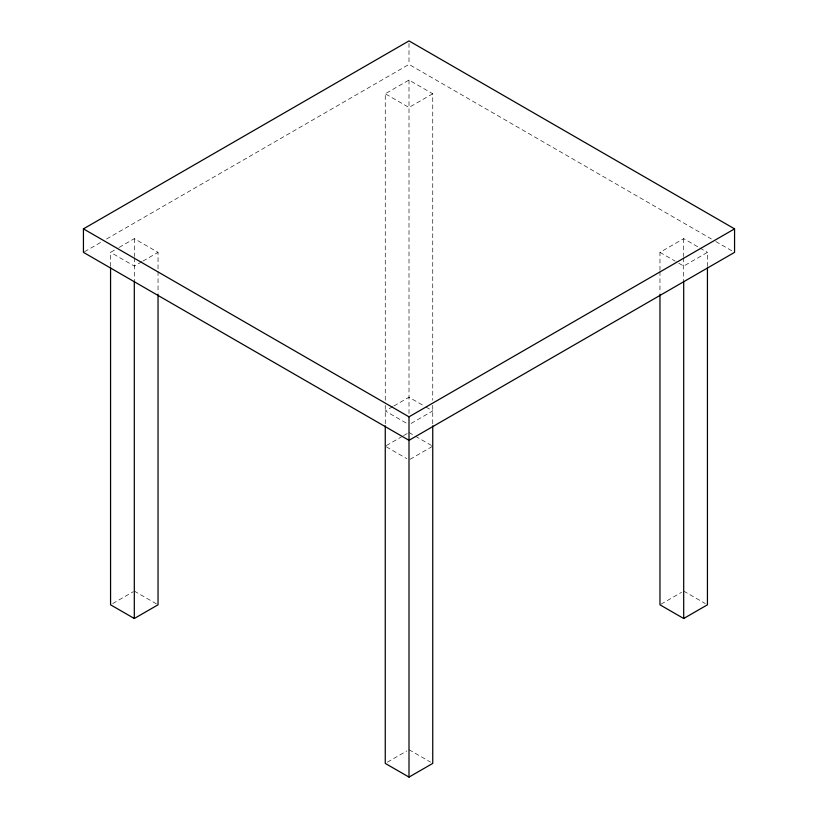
<?xml version="1.0" encoding="UTF-8"?>
<svg xmlns="http://www.w3.org/2000/svg" width="818" height="818" viewBox="0 0 818 818"><rect width="100%" height="100%" fill="white"/><g stroke="black" fill="none" stroke-linecap="round" stroke-linejoin="round"><path stroke-width="0.61" stroke-dasharray="4.09 3.07" d="M84.54 251.719L102.199 241.525M106.606 238.979L409 64.397L711.394 238.979M110.563 266.402L110.563 252.363L118.119 247.997M119.193 247.373L134.305 238.651L158.038 252.363L158.038 270.237M385.258 400.237L385.258 93.763L409 80.062L432.742 93.763L432.742 400.237M141.851 261.709L134.305 266.065L110.563 252.363M142.935 261.085L158.038 252.363M432.742 93.763L409 107.475L385.258 93.763M392.814 406.597L385.258 410.953L407.916 424.041M393.898 405.973L409 397.251L424.102 405.973M659.962 270.237L659.962 252.363L683.695 238.651L698.807 247.373M411.157 423.417L432.742 410.953L425.186 406.597M707.437 266.402L707.437 252.363L683.695 266.065L676.149 261.709M112.72 603.551L133.222 591.721M386.341 445.585L402.528 436.239M403.601 435.616L407.916 433.121M410.084 459.287L432.742 446.209M387.415 762.151L406.843 750.934M661.036 604.175L681.537 592.344M715.801 241.525L733.46 251.719M699.881 247.997L707.437 252.363M659.962 252.363L675.065 261.085M409 432.497L414.399 435.616M415.472 436.239L431.659 445.585M683.695 591.097L705.28 603.551M386.341 446.822L406.843 458.663M134.305 591.097L156.964 604.175M409 749.687L430.585 762.151M683.695 238.651L683.695 256.535M683.695 257.813L683.695 280.799M659.962 271.515L659.962 293.222M432.742 405.339L432.742 424.491M409 43.374L409 64.397M409 80.062L409 414.624M385.258 405.339L385.258 424.491M158.038 271.515L158.038 293.222M134.305 238.651L134.305 256.535M134.305 257.813L134.305 280.799"/><path stroke-width="1.23" d="M83.436 228.866L409 40.9L734.564 228.866L734.564 252.363L409 440.329L83.436 252.363L83.436 228.866L409 416.832L734.564 228.866M110.563 267.68L110.563 604.799L134.305 618.5L158.038 604.799L158.038 294.5M385.258 425.769L385.258 763.399L409 777.1L432.742 763.399L432.742 425.769M659.962 294.5L659.962 604.799L683.695 618.5L707.437 604.799L707.437 267.68M683.695 281.392L683.695 618.5M409 416.832L409 777.1M134.305 281.392L134.305 618.5"/></g></svg>
